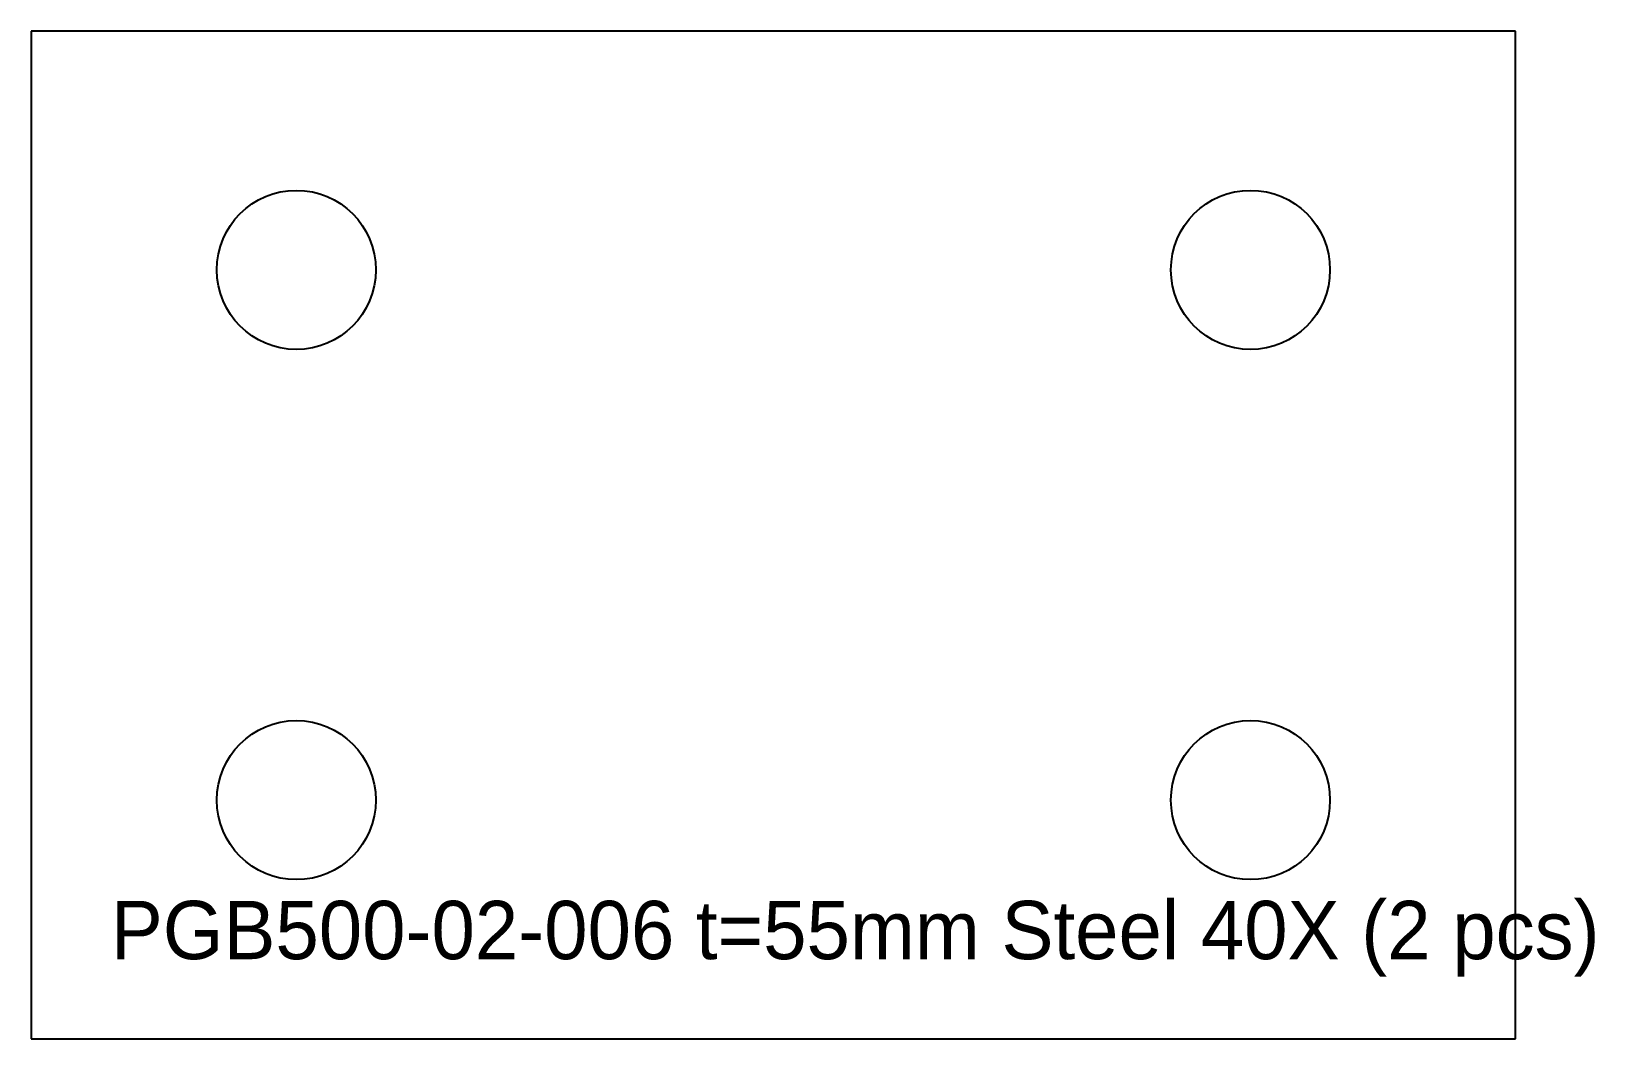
# Model space of a CAD drawing. Header units: millimetres. Extents: x -140 to 155, y -95 to 95.
import ezdxf

# ---------------------------------------------------------------- set-up
doc = ezdxf.new("R2010")
doc.units = ezdxf.units.MM

msp = doc.modelspace()

# ---------------------------------------------------------------- linework, layer by layer
at = {"layer": 'CUT_INNER'}
for centre in [(-90, 50), (90, 50), (-90, -50), (90, -50)]:
    msp.add_circle(centre, 15, dxfattribs=at)
at = {"layer": 'CUT_OUTER'}
for p, q in [((140, 95), (-140, 95)), ((-140, 95), (-140, -95)), ((140, -95), (140, 95)), ((-140, -95), (140, -95))]:
    msp.add_line(p, q, dxfattribs=at)

# ---------------------------------------------------------------- texts
at = {"layer": 'MARKING'}
msp.add_text('PGB500-02-006 t=55mm Steel 40X (2 pcs)', height=11, dxfattribs=at).set_placement((-125, -80))

doc.saveas('drawing.dxf')
